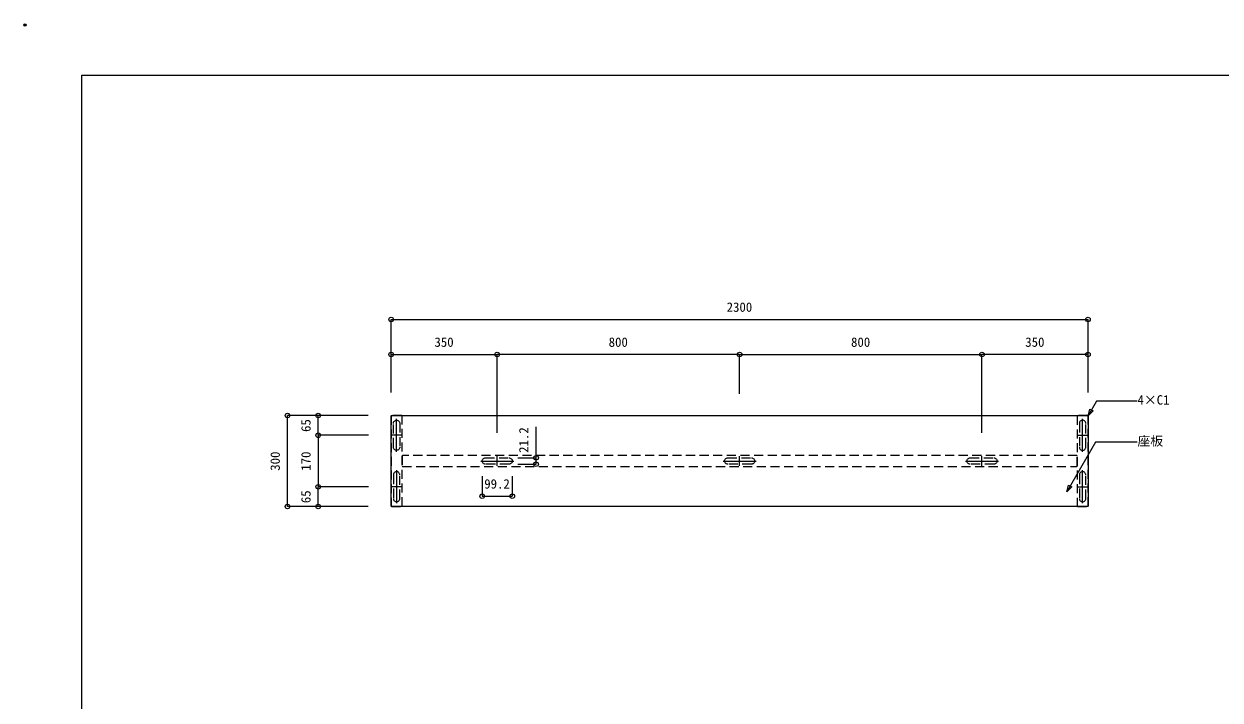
# Model space of a CAD drawing. Units: millimetres, scale not verified. Extents: x -3154 to 3154, y -2231 to 2231.
# Drawn here: x -3154 to 794, y 0 to 2231 of the extents above; entities that cross this region are included whole.
import ezdxf
from ezdxf.enums import TextEntityAlignment as Align

# ---------------------------------------------------------------- set-up
doc = ezdxf.new("R2010")
doc.units = ezdxf.units.MM
doc.header["$LTSCALE"] = 15
doc.header["$PDMODE"] = 32
doc.header["$PDSIZE"] = 7.5
doc.linetypes.add('DASHED2', pattern=[3, 2, -1])
for name, color, linetype in [('0-0', 7, 'Continuous'), ('1-0', 7, 'DASHED2'), ('2-0', 4, 'Continuous'), ('3-0', 7, 'Continuous')]:
    doc.layers.add(name, color=color, linetype=linetype)
doc.styles.add('ＭＳ ゴシック', font='')
doc.styles.get('ＭＳ ゴシック').set_extended_font_data('MS Gothic')

msp = doc.modelspace()

# ---------------------------------------------------------------- linework, layer by layer
at = {"layer": '0-0', "color": 2}
for p, q in [((-2962.5, -2062.5), (-2962.5, 2062.5)), ((-2962.5, 2062.5), (2962.5, 2062.5))]:
    msp.add_line(p, q, dxfattribs=at)
at = {"layer": '0-0'}
msp.add_point((-3150, 2227.5), dxfattribs=at)
at = {"layer": '1-0'}
for p, q in [((-1934.21, 834.87), (-1934.21, 912.87)), ((-1913.01, 912.87), (-1913.01, 834.87)), ((329.79, 912.87), (329.79, 834.87)), ((350.99, 834.87), (350.99, 912.87)), ((-1630.61, 799.47), (-1552.61, 799.47)), ((-830.61, 799.47), (-752.61, 799.47)), ((-30.61, 799.47), (47.39, 799.47)), ((-1552.61, 778.27), (-1630.61, 778.27)), ((-752.61, 778.27), (-830.61, 778.27)), ((47.39, 778.27), (-30.61, 778.27)), ((-1934.21, 742.87), (-1934.21, 664.87)), ((-1913.01, 664.87), (-1913.01, 742.87)), ((329.79, 742.87), (329.79, 664.87)), ((350.99, 664.87), (350.99, 742.87))]:
    msp.add_line(p, q, dxfattribs=at)
at = {"layer": '1-0', "color": 3, "linetype": 'Continuous'}
for p, q in [((-1923.61, 819.27), (-1923.61, 928.47)), ((340.39, 819.27), (340.39, 928.47)), ((-1908.01, 873.87), (-1939.21, 873.87)), ((324.79, 873.87), (355.99, 873.87)), ((-1591.61, 773.27), (-1591.61, 804.47)), ((-791.61, 773.27), (-791.61, 804.47)), ((8.39, 773.27), (8.39, 804.47)), ((-1923.61, 758.47), (-1923.61, 649.27)), ((-1646.21, 788.87), (-1537.01, 788.87)), ((-846.21, 788.87), (-737.01, 788.87)), ((-46.21, 788.87), (62.99, 788.87)), ((340.39, 649.27), (340.39, 758.47)), ((-1908.01, 703.87), (-1939.21, 703.87)), ((324.79, 703.87), (355.99, 703.87))]:
    msp.add_line(p, q, dxfattribs=at)
at = {"layer": '1-0', "linetype": 'Continuous'}
for points in [[(-1940.66, 938.87), (-1941.61, 938.21), (-1940.66, 938.87)], [(-1940.66, 938.87), (357.45, 938.87), (358.39, 938.21), (358.39, 639.54), (357.45, 638.87), (-1940.66, 638.87), (-1941.61, 639.54), (-1941.61, 938.21)], [(-1934.21, 912.87), (-1934, 914.94), (-1933.4, 916.93), (-1932.42, 918.76), (-1931.1, 920.37), (-1929.5, 921.69), (-1927.66, 922.67), (-1925.68, 923.27), (-1921.54, 923.27), (-1919.55, 922.67), (-1917.72, 921.69), (-1916.11, 920.37), (-1914.79, 918.76), (-1913.81, 916.93), (-1913.21, 914.94), (-1913.01, 912.87)], [(350.99, 912.87), (350.79, 914.94), (350.19, 916.93), (349.21, 918.76), (347.89, 920.37), (346.28, 921.69), (344.45, 922.67), (342.46, 923.27), (338.32, 923.27), (336.34, 922.67), (334.5, 921.69), (332.9, 920.37), (331.58, 918.76), (330.6, 916.93), (330, 914.94), (329.79, 912.87)], [(-1913.01, 834.87), (-1913.21, 832.8), (-1913.81, 830.82), (-1914.79, 828.98), (-1916.11, 827.38), (-1917.72, 826.06), (-1919.55, 825.08), (-1921.54, 824.48), (-1925.68, 824.48), (-1927.66, 825.08), (-1929.5, 826.06), (-1931.1, 827.38), (-1932.42, 828.98), (-1933.4, 830.82), (-1934, 832.8), (-1934.21, 834.87)], [(329.79, 834.87), (330, 832.8), (330.6, 830.82), (331.58, 828.98), (332.9, 827.38), (334.5, 826.06), (336.34, 825.08), (338.32, 824.48), (342.46, 824.48), (344.45, 825.08), (346.28, 826.06), (347.89, 827.38), (349.21, 828.98), (350.19, 830.82), (350.79, 832.8), (350.99, 834.87)], [(-1630.61, 778.27), (-1632.68, 778.48), (-1634.66, 779.08), (-1636.5, 780.06), (-1638.1, 781.38), (-1639.42, 782.98), (-1640.4, 784.82), (-1641, 786.8), (-1641, 790.94), (-1640.4, 792.93), (-1639.42, 794.76), (-1638.1, 796.37), (-1636.5, 797.69), (-1634.66, 798.67), (-1632.68, 799.27), (-1630.61, 799.47)], [(-1552.61, 799.47), (-1550.54, 799.27), (-1548.55, 798.67), (-1546.72, 797.69), (-1545.11, 796.37), (-1543.79, 794.76), (-1542.81, 792.93), (-1542.21, 790.94), (-1542.21, 786.8), (-1542.81, 784.82), (-1543.79, 782.98), (-1545.11, 781.38), (-1546.72, 780.06), (-1548.55, 779.08), (-1550.54, 778.48), (-1552.61, 778.27)], [(-830.61, 778.27), (-832.68, 778.48), (-834.66, 779.08), (-836.5, 780.06), (-838.1, 781.38), (-839.42, 782.98), (-840.4, 784.82), (-841, 786.8), (-841, 790.94), (-840.4, 792.93), (-839.42, 794.76), (-838.1, 796.37), (-836.5, 797.69), (-834.66, 798.67), (-832.68, 799.27), (-830.61, 799.47)], [(-752.61, 799.47), (-750.54, 799.27), (-748.55, 798.67), (-746.72, 797.69), (-745.11, 796.37), (-743.79, 794.76), (-742.81, 792.93), (-742.21, 790.94), (-742.21, 786.8), (-742.81, 784.82), (-743.79, 782.98), (-745.11, 781.38), (-746.72, 780.06), (-748.55, 779.08), (-750.54, 778.48), (-752.61, 778.27)], [(-30.61, 778.27), (-32.68, 778.48), (-34.66, 779.08), (-36.5, 780.06), (-38.1, 781.38), (-39.42, 782.98), (-40.4, 784.82), (-41, 786.8), (-41, 790.94), (-40.4, 792.93), (-39.42, 794.76), (-38.1, 796.37), (-36.5, 797.69), (-34.66, 798.67), (-32.68, 799.27), (-30.61, 799.47)], [(47.39, 799.47), (49.46, 799.27), (51.45, 798.67), (53.28, 797.69), (54.89, 796.37), (56.21, 794.76), (57.19, 792.93), (57.79, 790.94), (57.79, 786.8), (57.19, 784.82), (56.21, 782.98), (54.89, 781.38), (53.28, 780.06), (51.45, 779.08), (49.46, 778.48), (47.39, 778.27)], [(-1913.01, 742.87), (-1913.21, 744.94), (-1913.81, 746.93), (-1914.79, 748.76), (-1916.11, 750.37), (-1917.72, 751.69), (-1919.55, 752.67), (-1921.54, 753.27), (-1925.68, 753.27), (-1927.66, 752.67), (-1929.5, 751.69), (-1931.1, 750.37), (-1932.42, 748.76), (-1933.4, 746.93), (-1934, 744.94), (-1934.21, 742.87)], [(350.99, 742.87), (350.79, 744.94), (350.19, 746.93), (349.21, 748.76), (347.89, 750.37), (346.28, 751.69), (344.45, 752.67), (342.46, 753.27), (338.32, 753.27), (336.34, 752.67), (334.5, 751.69), (332.9, 750.37), (331.58, 748.76), (330.6, 746.93), (330, 744.94), (329.79, 742.87)], [(-1934.21, 664.87), (-1934, 662.8), (-1933.4, 660.82), (-1932.42, 658.98), (-1931.1, 657.38), (-1929.5, 656.06), (-1927.66, 655.08), (-1925.68, 654.48), (-1921.54, 654.48), (-1919.55, 655.08), (-1917.72, 656.06), (-1916.11, 657.38), (-1914.79, 658.98), (-1913.81, 660.82), (-1913.21, 662.8), (-1913.01, 664.87)], [(329.79, 664.87), (330, 662.8), (330.6, 660.82), (331.58, 658.98), (332.9, 657.38), (334.5, 656.06), (336.34, 655.08), (338.32, 654.48), (342.46, 654.48), (344.45, 655.08), (346.28, 656.06), (347.89, 657.38), (349.21, 658.98), (350.19, 660.82), (350.79, 662.8), (350.99, 664.87)]]:
    msp.add_lwpolyline(points, dxfattribs=at)
at = {"layer": '1-0'}
for points in [[(-1941.61, 639.87), (-1940.61, 638.87), (-1906.61, 638.87), (-1905.61, 639.87), (-1905.61, 937.87), (-1906.61, 938.87), (-1940.61, 938.87), (-1941.61, 937.87)], [(322.39, 639.87), (323.39, 638.87), (357.39, 638.87), (358.39, 639.87), (358.39, 937.87), (357.39, 938.87), (323.39, 938.87), (322.39, 937.87)], [(-1904.61, 806.87), (-1905.61, 805.87), (-1905.61, 771.87), (-1904.61, 770.87), (321.39, 770.87), (322.39, 771.87), (322.39, 805.87), (321.39, 806.87)]]:
    msp.add_lwpolyline(points, close=True, dxfattribs=at)
at = {"layer": '2-0'}
for p, q in [((-1941.61, 1015.07), (-1941.61, 1256.1)), ((-1941.61, 1256.1), (358.39, 1256.1)), ((358.39, 1015.07), (358.39, 1256.1)), ((-1941.61, 1015.07), (-1941.61, 1140.5)), ((-1941.61, 1140.5), (-1591.61, 1140.5)), ((-1591.61, 881.67), (-1591.61, 1140.5)), ((-1591.61, 1011.08), (-1591.61, 1140.5)), ((-791.61, 1140.5), (-1591.61, 1140.5)), ((-791.61, 1011.08), (-791.61, 1140.5)), ((-791.61, 1011.08), (-791.61, 1140.5)), ((-791.61, 1140.5), (8.39, 1140.5)), ((8.39, 881.67), (8.39, 1140.5)), ((358.39, 1140.5), (8.39, 1140.5)), ((8.39, 1011.08), (8.39, 1140.5)), ((358.39, 1015.07), (358.39, 1140.5)), ((-2067.8, 938.87), (-2283.95, 938.87)), ((-2283.95, 638.87), (-2283.95, 938.87)), ((-2017.86, 938.87), (-2182.34, 938.87)), ((-2182.34, 873.87), (-2182.34, 938.87)), ((-2066.4, 873.87), (-2182.34, 873.87)), ((-2182.34, 873.87), (-2182.34, 703.87)), ((-2016.4, 873.87), (-2182.34, 873.87)), ((-1463.35, 778.27), (-1463.35, 901.26)), ((-1523.84, 799.47), (-1463.35, 799.47)), ((-1463.35, 778.27), (-1463.35, 799.47)), ((-1523.84, 778.27), (-1463.35, 778.27)), ((-1641.21, 738.94), (-1641.21, 672.71)), ((-1542.01, 738.94), (-1542.01, 672.71)), ((-2066.4, 703.87), (-2182.34, 703.87)), ((-2182.34, 638.87), (-2182.34, 703.87)), ((-2016.4, 703.87), (-2182.34, 703.87)), ((-1641.21, 672.71), (-1542.01, 672.71)), ((-2095, 638.87), (-2283.95, 638.87)), ((-2017.8, 638.87), (-2182.34, 638.87))]:
    msp.add_line(p, q, dxfattribs=at)
for centre in [(-1941.61, 1256.1), (358.39, 1256.1), (-1941.61, 1140.5), (-1591.61, 1140.5), (-1591.61, 1140.5), (-791.61, 1140.5), (-791.61, 1140.5), (8.39, 1140.5), (8.39, 1140.5), (358.39, 1140.5), (-2283.95, 938.87), (-2182.34, 938.87), (-2182.34, 873.87), (-2182.34, 873.87), (-1463.35, 799.47), (-1463.35, 778.27), (-2182.34, 703.87), (-2182.34, 703.87), (-1641.21, 672.71), (-1542.01, 672.71), (-2283.95, 638.87), (-2182.34, 638.87)]:
    msp.add_circle(centre, 7.5, dxfattribs=at)
at = {"layer": '3-0', "color": 3}
for points in [[(520.5, 986.9), (386.7, 986.9), (358.39, 937.87)], [(520.5, 851.48), (383.09, 851.48), (288.08, 686.92)]]:
    msp.add_lwpolyline(points, dxfattribs=at)
for points in [[(374.87, 954.35), (358.39, 937.87), (364.42, 960.38)], [(304.56, 703.4), (288.08, 686.92), (294.11, 709.43)]]:
    msp.add_lwpolyline(points, close=True, dxfattribs=at)

# ---------------------------------------------------------------- texts
at = {"layer": '2-0', "style": 'ＭＳ ゴシック'}
for s, p in [('2300', (-834.36, 1271.98)), ('350', (-1798.78, 1156.38)), ('800', (-1223.78, 1156.38)), ('800', (-423.78, 1156.38)), ('350', (151.22, 1156.38)), ('99.2', (-1634.36, 688.59))]:
    msp.add_text(s, height=31.04, dxfattribs=at).set_placement(p, align=Align.BOTTOM_LEFT)
for s, p in [('65', (-2198.21, 884.78)), ('21.2', (-1479.22, 815.74)), ('300', (-2299.82, 756.7)), ('170', (-2198.21, 756.7)), ('65', (-2198.21, 649.78))]:
    msp.add_text(s, height=31.04, rotation=90, dxfattribs=at).set_placement(p, align=Align.BOTTOM_LEFT)

# ---------------------------------------------------------------- next in the draw order: wipeouts: each hides what was drawn before it
for points in [[(632.18, 1008.06), (632.18, 965.73), (521.69, 965.73), (521.69, 1008.06)], [(611.02, 872.64), (611.02, 830.31), (521.69, 830.31), (521.69, 872.64)]]:
    msp.add_wipeout(points)

# ---------------------------------------------------------------- next in the draw order: texts
at = {"layer": '3-0', "style": 'ＭＳ ゴシック'}
for s, p in [('4×C1', (521.69, 965.73)), ('座板', (521.69, 830.31))]:
    msp.add_text(s, height=31.04, dxfattribs=at).set_placement(p, align=Align.BOTTOM_LEFT)

doc.saveas('drawing.dxf')
